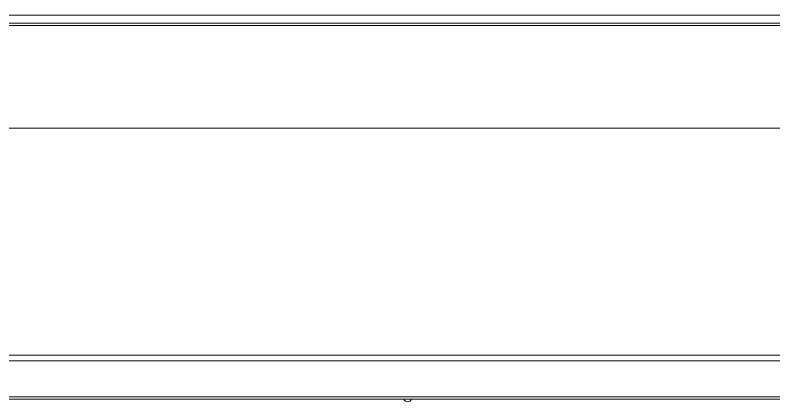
# Model space of a CAD drawing. Header units: millimetres. Extents: x 147592 to 201688, y -27981 to 8299.
# Drawn here: x 166958.2 to 167237.8, y -951 to -808.3 of the extents above; entities that cross this region are included whole.
import ezdxf

# ---------------------------------------------------------------- set-up
doc = ezdxf.new("R2010")
doc.units = ezdxf.units.MM
for name, color, linetype, lineweight in [('G-XREF-____-OTLN', 7, 'Continuous', 5), ('M-EQPM-____-OTLN', 7, 'Continuous', 5), ('S-FNDN-____-OTLN', 7, 'Continuous', 5)]:
    doc.layers.add(name, color=color, linetype=linetype, lineweight=lineweight)

# ---------------------------------------------------------------- blocks, each defined once
blk = doc.blocks.new('YXQH_ST_B9-20_rvt-1-二层给排水_消防平面图')
at = {"layer": 'S-FNDN-____-OTLN', "color": 251, "lineweight": 18, "true_color": 0x515151}
blk.add_line((167600.01, -850), (165600.01, -850), dxfattribs=at)
blk = doc.blocks.new('RUXYQ18BA - top_dwg-2871796-二层给排水_消防平面图')
at = {"layer": 'G-XREF-____-OTLN'}
blk.add_line((893.27, -371.36), (1303.1, -371.36), dxfattribs=at)
at = {"layer": 'G-XREF-____-OTLN', "color": 251, "true_color": 0x666666, "flags": 128}
for points in [[(1303.1, -371.36), (1303.1, -375.15), (893.27, -375.15), (893.27, -371.36)], [(267.56, -498.98), (267.56, -496.86), (1319.06, -496.86), (1319.06, -498.98), (1319.06, -512.22), (267.56, -512.22)], [(1319.06, -498.98), (267.56, -498.98), (267.56, -512.22), (267.56, -513.1)]]:
    blk.add_lwpolyline(points, dxfattribs=at)
at = {"layer": 'G-XREF-____-OTLN', "flags": 128}
blk.add_lwpolyline([(1403.06, -513.1), (1343.51, -513.1), (1323.84, -513.1), (1319.06, -513.1), (267.56, -513.1), (262.78, -513.1), (243.11, -513.1), (183.55, -513.1)], dxfattribs=at)
at = {"layer": 'G-XREF-____-OTLN'}
blk.add_arc((1146.13, -512.56), 1.5, 200.8854, 339.1146, dxfattribs=at)
blk = doc.blocks.new('RUXYQ18BA - top_dwg-V211-二层给排水_消防平面图')
at = {"layer": 'G-XREF-____-OTLN'}
blk.add_line((893.27, -371.36), (1303.1, -371.36), dxfattribs=at)
at = {"layer": 'G-XREF-____-OTLN', "color": 251, "true_color": 0x666666, "flags": 128}
for points in [[(1303.1, -371.36), (1303.1, -375.15), (893.27, -375.15), (893.27, -371.36)], [(267.56, -498.98), (267.56, -496.86), (1319.06, -496.86), (1319.06, -498.98), (1319.06, -512.22), (267.56, -512.22)], [(1319.06, -498.98), (267.56, -498.98), (267.56, -512.22), (267.56, -513.1)]]:
    blk.add_lwpolyline(points, dxfattribs=at)
at = {"layer": 'G-XREF-____-OTLN', "flags": 128}
blk.add_lwpolyline([(1403.06, -513.1), (1343.51, -513.1), (1323.84, -513.1), (1319.06, -513.1), (267.56, -513.1), (262.78, -513.1), (243.11, -513.1), (183.55, -513.1)], dxfattribs=at)
at = {"layer": 'G-XREF-____-OTLN'}
blk.add_arc((1146.13, -512.56), 1.5, 200.8854, 339.1146, dxfattribs=at)
blk = doc.blocks.new('RUXYQ18BA - RUXYQ18BA-2871902-二层给排水_消防平面图')
at = {"layer": 'M-EQPM-____-OTLN'}
for p, q in [((528.01, 138.74), (77.24, 138.74)), ((-609.89, 0), (609.69, 0))]:
    blk.add_line(p, q, dxfattribs=at)
for name in ['RUXYQ18BA - top_dwg-2871796-二层给排水_消防平面图', 'RUXYQ18BA - top_dwg-V211-二层给排水_消防平面图']:
    blk.add_blockref(name, (-793.31, 513.1))

msp = doc.modelspace()

# ---------------------------------------------------------------- block references
at = {"lineweight": 5}
msp.add_blockref('YXQH_ST_B9-20_rvt-1-二层给排水_消防平面图', (0, 0), dxfattribs=at)
at = {"layer": 'M-EQPM-____-OTLN', "lineweight": 80}
msp.add_blockref('RUXYQ18BA - RUXYQ18BA-2871902-二层给排水_消防平面图', (166750.01, -950), dxfattribs=at)

doc.saveas('drawing.dxf')
